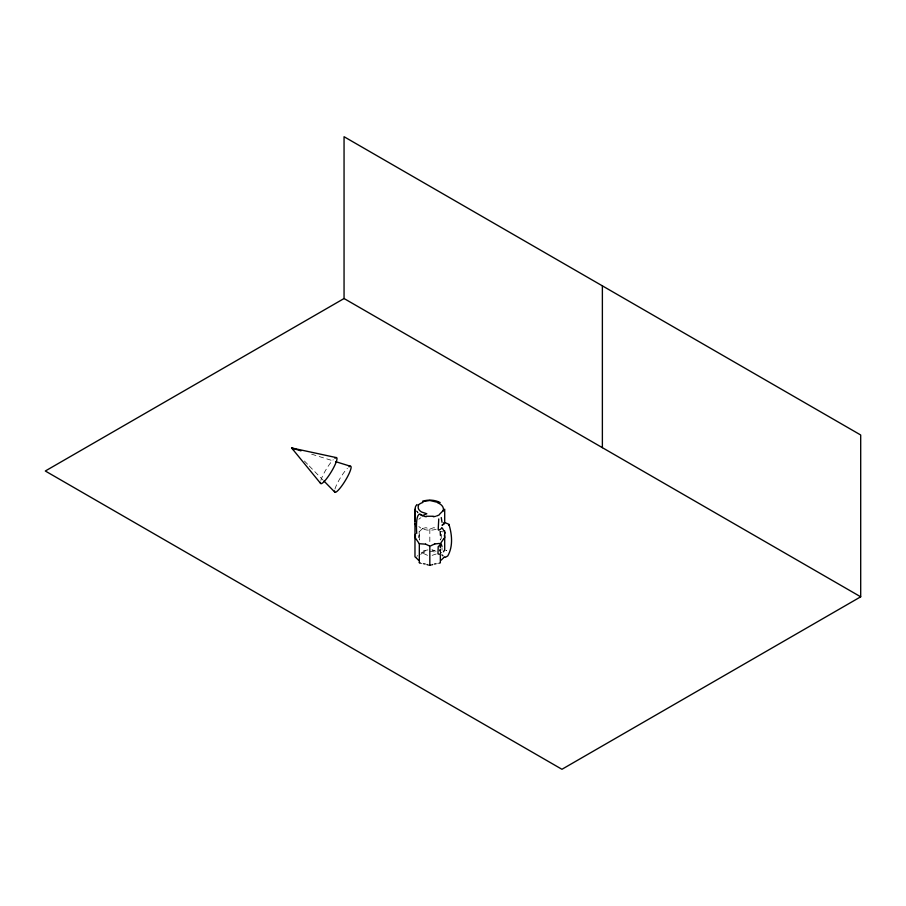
<?xml version="1.0" encoding="UTF-8"?>
<svg xmlns="http://www.w3.org/2000/svg" width="906" height="906" viewBox="0 0 906 906"><rect width="100%" height="100%" fill="white"/><g stroke="black" fill="none" stroke-linecap="round" stroke-linejoin="round"><path stroke-width="0.68" stroke-dasharray="4.53 3.4" d="M441.131 538.855L441.732 531.346M439.274 550.554L439.614 549.387M441.8 552.411L439.195 554.245M421.29 552.796L427.394 549.965M417.779 555.616L416.851 556.307M422.785 528.436L425.99 527.7L429.829 529.093L433.68 527.7L436.205 528.232M427.926 549.908L421.267 551.278M436.171 554.008L432.151 555.344M439.15 551.12L440.339 550.689L440.361 552.887M422.762 528.436L419.319 531.596L419.319 539.783M440.656 531.505L440.259 539.976M437.655 563.487L438.391 563.317M440.678 531.494L442.853 531.879M445.956 550.361L446.647 550.338L445.865 550.304M436.069 551.233L431.743 549.908M419.116 531.562L419.41 540.044M421.267 563.317L422.003 563.487M432.264 549.965L434.597 550.531M427.507 555.344L421.698 552.615M311.619 454.178L334.257 461.211M304.371 460.984L308.289 464.993M309.263 466.001L322.978 480.021M439.84 531.018L440.339 539.783M416.715 510.859L418.074 512.751M418.3 535.571L418.459 537.756M442.026 547.734L442.026 550.225M440.339 549.195L440.339 553.283M440.259 549.602L440.259 552.671M429.829 529.093L429.829 544.087M320.837 480.395A15.221 2.82 -58.6 0 1 333.249 459.704M334.96 489.025A15.221 2.82 -58.6 0 1 347.372 468.334M436.16 529.24A12.661 7.305 0 0 1 418.866 526.567M418.866 519.263A12.661 7.305 0 0 1 420.882 517.745M420.644 554.427A10.6 6.127 0 0 1 427.088 551.573M429.829 551.369A10.6 6.127 0 0 1 437.326 553.158M418.062 513.09A13.59 7.848 0 0 1 416.703 511.199"/><path stroke-width="1.36" d="M416.737 533.453C416.737 533.736 415.061 513.702 420.056 514.189M415.276 507.405L415.05 521.426M415.401 534.246L415.378 538.005M420.509 563.192L419.376 562.535M438.753 518.957L438.198 529.704L438.753 530.18L440.418 529.229M444.404 550.248L443.476 551.799M441.245 528.742L441.8 527.62M440.339 547.824L440.339 543.736L443.657 538.866M415.469 506.601L416.953 504.529M442.955 510.859L439.603 514.189M443.668 538.855L444.699 537.666L444.382 535.106M441.131 560.191L443.26 558.062M443.815 557.62L444.699 556.748M430.633 565.231L429.829 565.333L429.829 546.25L434.71 543.951M344.054 298.527L45.3 471.007L561.947 769.285L860.7 596.805L860.7 434.993L344.054 136.715L344.054 298.527L860.7 596.805M444.484 523.509L442.049 525.265L445.118 522.683L449.285 524.472L448.742 525.367L449.059 524.846C452.083 534.744 453.102 546.635 447.757 555.933L445.265 557.371M439.195 554.245L437.972 553.815L438.198 546.646L441.245 544.042L442.026 546.488M431.743 564.902L432.728 564.517M439.15 563.192L440.339 562.819L440.339 554.642M419.319 562.819L419.319 543.736L425.605 544.155M434.733 543.951L439.467 543.441M422.513 501.233C428.289 499.489 434.789 499.738 440.18 502.57M423.985 501.392L429.829 500.486L438.096 502.456M415.763 525.74L415.141 523.555M434.506 564.008L436.069 563.713M433.408 516.25L426.25 516.25M429.025 565.231L429.829 565.333M423.589 563.713L425.152 564.008M336.103 457.553L291.641 447.96L320.599 483.419M300.962 450.86L291.641 447.96L293.601 449.965M335.582 461.63L350.237 466.182M425.616 544.155L429.285 545.842M426.93 564.517L427.926 564.902M419.772 514.246L422.717 515.548L426.805 513.747L421.562 512.003A11.687 6.75 0 0 1 418.538 505.48M443.544 522.807L444.37 523.294M442.456 528.289L445.106 533.056M441.913 554.812L442.989 555.831M415.843 557.62L414.971 556.748L414.971 509.172M416.409 558.062L418.538 560.191M323.952 481.018L334.722 492.049M419.319 543.736L415.39 538.005M441.245 517.53L442.026 522.286M602.377 285.854L602.377 447.666M444.699 509.172L444.699 522.739M444.699 530.882L444.699 549.942M334.892 458.21A15.221 2.82 -58.6 0 1 331.46 471.516A15.221 2.82 -58.6 0 1 320.43 482.309M349.014 466.839A15.221 2.82 -58.6 0 1 345.582 480.146A15.221 2.82 -58.6 0 1 334.552 490.927M437.621 502.739A13.59 7.848 0 0 1 442.955 511.199M439.444 514.721A13.59 7.848 0 0 1 436.624 515.967M435.582 516.284A13.59 7.848 0 0 1 433.351 516.748M426.318 516.748A13.59 7.848 0 0 1 424.087 516.284M423.034 515.967A13.59 7.848 0 0 1 421.097 515.186M418.062 505.254A13.59 7.848 0 0 1 423.034 502.377"/></g></svg>
